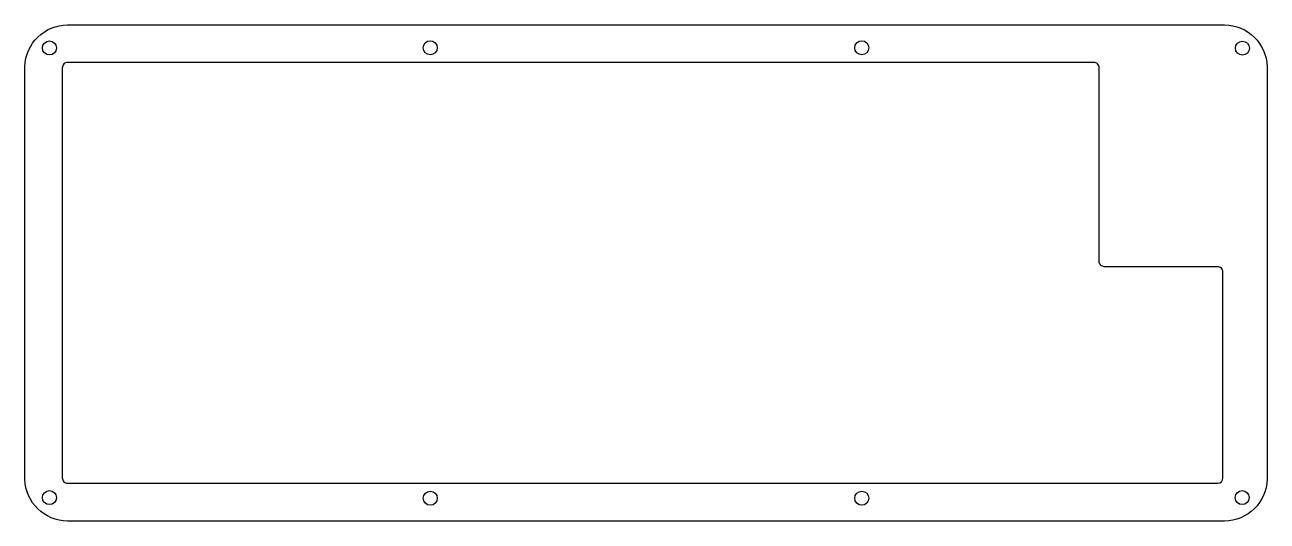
# Model space of a CAD drawing. Header units: millimetres. Extents: x 297 to 528, y -86 to 6.
import ezdxf

# ---------------------------------------------------------------- set-up
doc = ezdxf.new("R2010")
doc.units = ezdxf.units.MM
doc.layers.get('0').update_dxf_attribs({"linetype": 'CONTINUOUS'})

msp = doc.modelspace()

# ---------------------------------------------------------------- linework, layer by layer
for points in [[(304.91, -85.97, -0.402365), (296.99, -78.22), (296.99, -1.59, -0.402364), (304.91, 6.17), (519.82, 6.17, -0.402567), (527.74, -1.6), (527.74, -78.21, -0.402568), (519.82, -85.97)], [(519.53, -77.94), (519.53, -39.74, 0.414214), (518.53, -38.74), (497.53, -38.74, -0.414214), (496.53, -37.74), (496.53, -1.8, 0.414214), (495.53, -0.8), (304.95, -0.8, 0.414214), (303.95, -1.8), (303.95, -77.94, 0.414214), (304.95, -78.94), (518.53, -78.94, 0.414209)]]:
    msp.add_lwpolyline(points, format="xyb", close=True)
for centre in [(301.56, 1.87), (372.29, 1.92), (452.44, 1.92), (523.14, 1.83), (301.56, -81.61), (372.3, -81.72), (452.44, -81.72), (523.1, -81.61)]:
    msp.add_circle(centre, 1.3)

doc.saveas('drawing.dxf')
